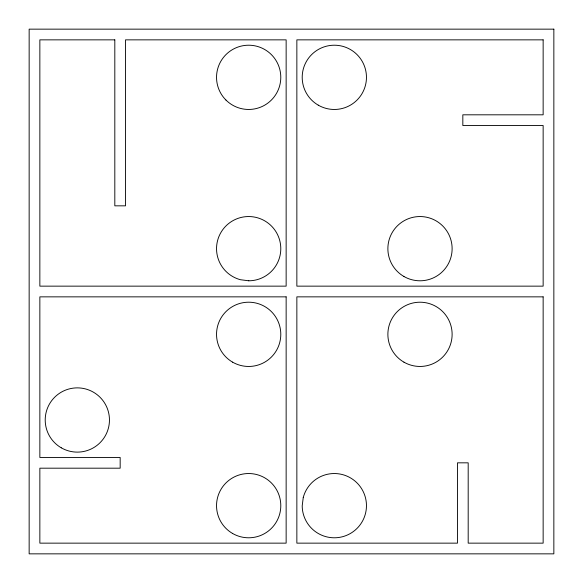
<?xml version="1.0" encoding="UTF-8"?>
<svg xmlns="http://www.w3.org/2000/svg" width="583" height="583" viewBox="0 0 583 583"><rect width="100%" height="100%" fill="white"/><g stroke="black" fill="none" stroke-linecap="round" stroke-linejoin="round"><path stroke-width="0.87" d="M303.247 497.547L302.205 505.869A32.123 32.123 0 0 0 348.095 534.691A32.123 32.123 0 0 0 354.828 480.924A32.123 32.123 0 0 0 303.247 497.547M553.85 29.15L29.15 29.15L29.15 553.85L553.85 553.85L553.85 29.15M114.815 39.855L39.855 39.855L39.855 286.144L286.144 286.144L286.144 39.855L125.52 39.855L125.52 205.835L114.815 205.835L114.815 39.855M543.145 39.855L296.856 39.855L296.856 286.144L543.145 286.144L543.145 125.52L462.829 125.52L462.829 114.815L543.145 114.815L543.145 39.855M286.144 296.856L39.855 296.856L39.855 457.48L120.171 457.48L120.171 468.185L39.855 468.185L39.855 543.145L286.144 543.145L286.144 296.856M543.145 296.856L296.856 296.856L296.856 543.145L457.48 543.145L457.48 462.829L468.185 462.829L468.185 543.145L543.145 543.145L543.145 296.856M248.795 280.795L240.473 279.731A32.123 32.123 0 0 1 223.981 228.113A32.123 32.123 0 0 1 277.727 234.978A32.123 32.123 0 0 1 248.795 280.795M225.949 100.05A32.123 32.123 0 0 0 279.694 85.65A32.123 32.123 0 0 0 240.356 46.305A32.123 32.123 0 0 0 225.949 100.05M403.939 276.488A32.123 32.123 0 0 0 452.124 248.664A32.123 32.123 0 0 0 403.939 220.848A32.123 32.123 0 0 0 403.939 276.488M403.939 362.152A32.123 32.123 0 0 0 452.124 334.336A32.123 32.123 0 0 0 403.939 306.512A32.123 32.123 0 0 0 403.939 362.152M232.602 362.152A32.123 32.123 0 0 0 280.795 334.336A32.123 32.123 0 0 0 232.602 306.512A32.123 32.123 0 0 0 232.602 362.152M61.273 447.817A32.123 32.123 0 0 0 109.458 420A32.123 32.123 0 0 0 61.273 392.177A32.123 32.123 0 0 0 61.273 447.817M232.602 533.481A32.123 32.123 0 0 0 280.795 505.665A32.123 32.123 0 0 0 232.602 477.841A32.123 32.123 0 0 0 232.602 533.481M318.267 105.159A32.123 32.123 0 0 0 366.459 77.335A32.123 32.123 0 0 0 318.267 49.519A32.123 32.123 0 0 0 318.267 105.159"/></g></svg>
